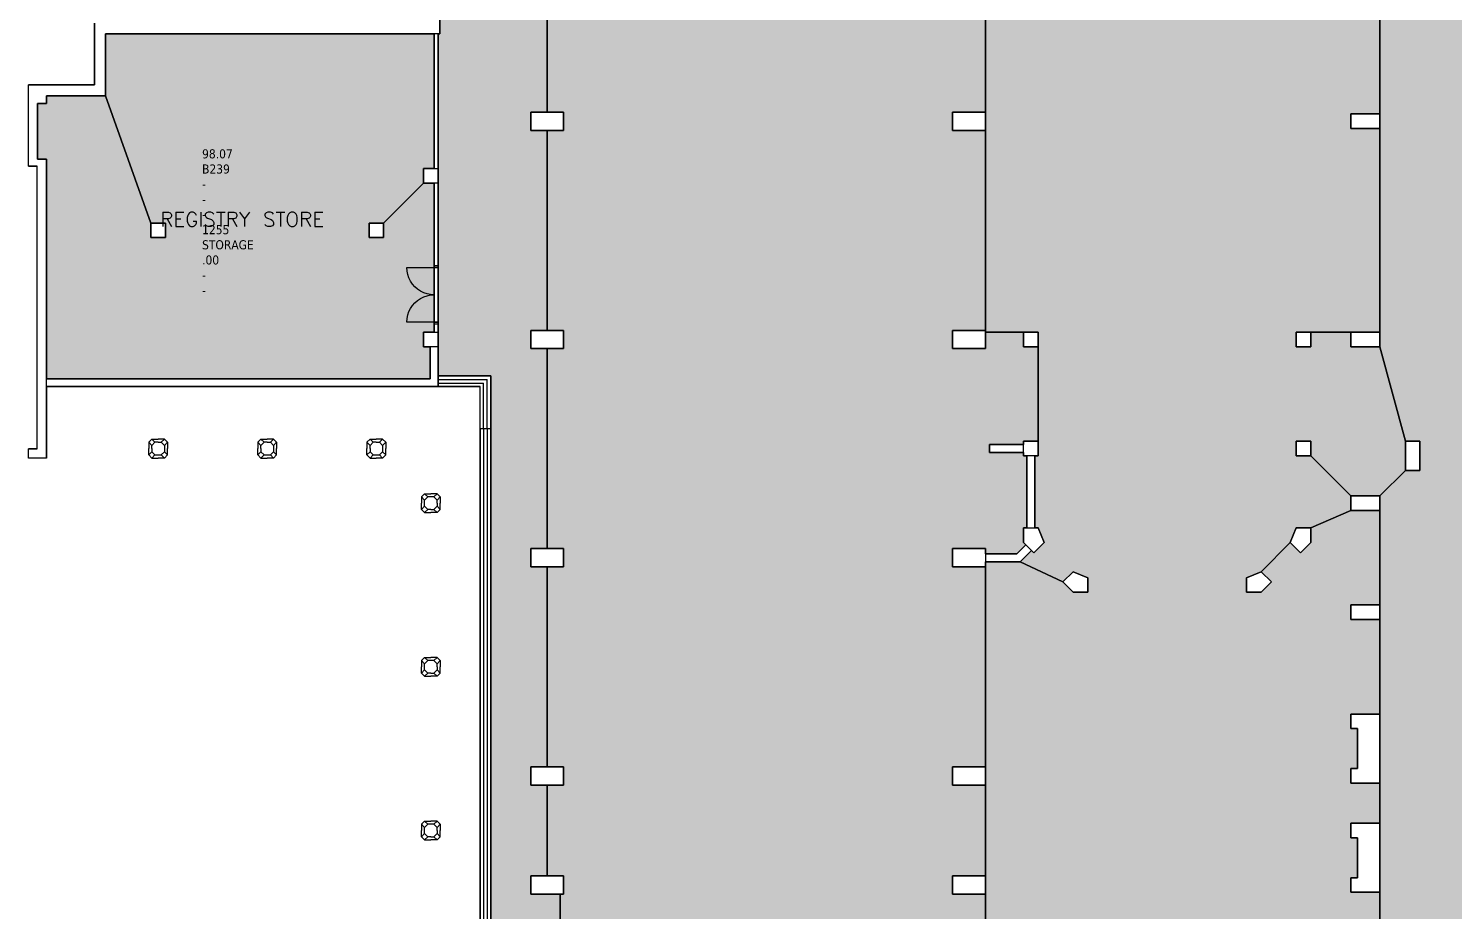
# Model space of a CAD drawing. Extents: x -78184 to 97130, y -50184 to 40272.
# Drawn here: x -78184 to -38995, y -28528 to -4278 of the extents above; entities that cross this region are included whole.
import ezdxf

# ---------------------------------------------------------------- set-up
doc = ezdxf.new("R2010")
doc.units = 0
doc.header["$LTSCALE"] = 750
doc.header["$MEASUREMENT"] = 0
for name, color, linetype in [('DR', 8, 'CONTINUOUS'), ('GROS$', 1, 'CONTINUOUS'), ('HL-TMP', 7, 'CONTINUOUS'), ('RM$', 5, 'CONTINUOUS'), ('RM$TXT', 5, 'CONTINUOUS'), ('SAPSE_P7', 10, 'CONTINUOUS'), ('WA_EXT', 7, 'CONTINUOUS')]:
    doc.layers.add(name, color=color, linetype=linetype)
doc.styles.add('C', font='tahoma.ttf')
doc.styles.add('ROMAN_TRIPLEX', font='txt.shx')

msp = doc.modelspace()

# ---------------------------------------------------------------- hatches: boundary and pattern name
at = {"layer": 'HL-TMP', "linetype": 'Continuous', "true_color": 0x99cce0}
msp.add_hatch(color=151, dxfattribs=at).paths.add_polyline_path([(-13119, 10972), (-13319, 10972), (-13319, 11772), (-13119, 11772), (-13119, 15272), (-13406, 15393), (-13519, 15672), (-13403, 15954), (-13119, 16072), (-13119, 21372), (-13419, 21372), (-13419, 21972), (-13119, 21972), (-13119, 27372), (-13419, 27372), (-13419, 27972), (-13119, 27972), (-13119, 31897), (-13319, 31897), (-13319, 32447), (-12919, 32447), (-12919, 31897), (-13119, 31897), (-13119, 27972), (-12819, 27972), (-12819, 27372), (-13119, 27372), (-13119, 21972), (-12819, 21972), (-12819, 21372), (-13119, 21372), (-13119, 16072), (-12833, 15951), (-12719, 15672), (-12831, 15395), (-13119, 15272), (-13119, 11772), (-12919, 11772), (-12919, 10972), (-13119, 10972), (-13119, 5372), (-12919, 5372), (-12919, 5172), (-10219, 5172), (-10219, 5372), (-10019, 5372), (-10019, 4972), (-10219, 4972), (-10219, 5172), (-12919, 5172), (-12919, 4972), (-13119, 4972), (-13119, -628), (-12919, -628), (-12919, -1028), (-13119, -1028), (-13119, -6628), (-12919, -6628), (-12919, -7028), (-13119, -7028), (-13119, -12628), (-12919, -12628), (-12919, -13028), (-13119, -13028), (-13119, -15628), (-12919, -15628), (-9919, -15628), (-7319, -15628), (-6919, -15628), (-6919, -16428), (-7119, -16428), (-7119, -22468), (-6919, -22468), (-6919, -23328), (-7119, -23328), (-7119, -27828), (-6919, -27828), (-6919, -28688), (-7119, -28688), (-7119, -34728), (-6919, -34728), (-6919, -35528), (-7119, -35528), (-7119, -38128), (-6919, -38128), (-6919, -38178), (-5819, -38178), (-5819, -38128), (-5419, -38128), (-5419, -38178), (-4119, -38178), (-4119, -35528), (-4319, -35528), (-4319, -34728), (-4119, -34728), (-4119, -28688), (-4229, -28688), (-4229, -22468), (-4119, -22468), (-4119, -16128), (-4419, -16128), (-4419, -15528), (-3819, -15528), (-3819, -16128), (-4119, -16128), (-4119, -22468), (-4009, -22468), (-4009, -28688), (-4119, -28688), (-4119, -34728), (-3919, -34728), (-3919, -35528), (-4119, -35528), (-4119, -38178), (-1319, -38178), (-1319, -38128), (-1119, -38128), (-1119, -35528), (-1319, -35528), (-1319, -34428), (-1119, -34428), (-1119, -28688), (-1319, -28688), (-1319, -22468), (-1119, -22468), (-1119, -16728), (-1319, -16728), (-1319, -15628), (-3519, -13028), (-4319, -13028), (-4319, -12628), (-3519, -12628), (-3519, -7028), (-4319, -7028), (-4319, -6628), (-3519, -6628), (-3519, -1028), (-4319, -1028), (-4319, -628), (-3519, -628), (-3519, 4972), (-4319, 4972), (-4319, 5372), (-3919, 5372), (-3919, 10872), (-4419, 10872), (-4419, 11472), (-4341, 11472), (-4119, 11472), (-4119, 15272), (-4402, 15389), (-4519, 15672), (-4397, 15960), (-4119, 16072), (-4119, 21372), (-4419, 21372), (-4419, 21972), (-4119, 21972), (-4119, 27372), (-4419, 27372), (-4419, 27972), (-4119, 27972), (-4119, 31897), (-4319, 31897), (-4319, 32447), (-3919, 32447), (-3919, 31897), (-4119, 31897), (-4119, 27972), (-3819, 27972), (-3819, 27372), (-4119, 27372), (-4119, 21972), (-3819, 21972), (-3819, 21372), (-4119, 21372), (-4119, 16072), (-3826, 15944), (-3719, 15672), (-3861, 15366), (-4119, 15272), (-4119, 11472), (-3819, 11472), (-3819, 10872), (-3919, 10872), (-3919, 5372), (-3519, 5372), (-3519, -13028), (-1319, -15628), (-919, -15628), (-919, -16728), (-1119, -16728), (-1119, -22468), (-919, -22468), (-919, -28688), (-1119, -28688), (-1119, -34428), (-919, -34428), (-919, -35528), (-1119, -35528), (-1119, -38128), (-919, -38128), (-919, -38178), (4681, -38178), (4681, -38128), (4881, -38128), (4881, -35528), (4681, -35528), (4681, -34728), (5081, -34728), (5781, -34028), (5781, -33628), (6181, -33628), (6181, -31028), (5781, -31028), (5781, -30628), (6181, -30628), (6181, -28028), (5781, -28028), (5781, -26128), (6181, -26128), (6181, -25028), (5781, -25028), (5781, -23128), (6181, -23128), (6181, -20528), (5781, -20528), (5781, -20128), (6581, -20128), (6581, -20328), (8906, -19637), (8765, -19495), (8906, -19354), (8105, -18552), (7963, -18694), (7681, -18411), (7681, -18011), (6581, -17528), (5781, -17528), (5781, -17128), (5081, -16428), (4681, -16428), (4681, -15628), (5081, -15628), (5081, -16428), (5781, -17128), (6581, -17128), (6581, -17528), (7681, -18011), (7881, -18011), (7881, -16028), (7681, -16028), (7681, -15628), (7881, -15628), (7881, -13028), (7681, -13028), (7681, -12828), (6581, -12828), (6581, -13028), (5781, -13028), (5781, -12628), (6181, -12628), (6181, -7028), (5781, -7028), (5781, -6628), (6181, -6628), (6181, -1028), (5781, -1028), (5781, -628), (6181, -628), (6181, 4972), (5781, 4972), (5781, 5372), (6181, 5372), (6181, 10972), (5781, 10972), (5781, 11372), (6581, 11372), (6581, 10972), (6181, 10972), (6181, 5372), (6581, 5372), (6581, 4972), (6181, 4972), (6181, -628), (6581, -628), (6581, -1028), (6181, -1028), (6181, -6628), (6581, -6628), (6581, -7028), (6181, -7028), (6181, -12628), (6581, -12628), (6581, -12828), (7681, -12828), (7681, -12628), (7881, -12628), (8081, -12628), (8081, -13028), (7881, -13028), (7881, -15628), (8081, -15628), (8081, -16028), (7881, -16028), (7881, -18011), (8081, -18011), (8246, -18411), (8105, -18552), (8906, -19354), (9048, -19213), (9448, -19378), (9448, -19578), (13813, -19578), (13813, -19378), (14213, -19213), (14496, -19495), (14213, -19778), (13813, -19778), (13813, -19578), (9448, -19578), (9448, -19778), (9048, -19778), (8906, -19637), (6581, -20328), (6581, -20528), (6181, -20528), (6181, -23128), (6581, -23128), (6581, -23528), (6401, -23528), (6401, -24628), (6581, -24628), (6581, -25028), (6181, -25028), (6181, -26128), (6581, -26128), (6581, -26528), (6401, -26528), (6401, -27628), (6581, -27628), (6581, -28028), (6181, -28028), (6181, -30628), (6581, -30628), (6581, -31028), (6181, -31028), (6181, -33628), (6581, -33628), (6581, -34028), (5781, -34028), (5081, -34728), (5081, -35528), (4881, -35528), (4881, -38128), (5081, -38128), (5081, -38178), (6531, -38178), (6531, -39628), (6581, -39628), (6581, -39678), (9181, -39678), (9181, -39628), (9581, -39628), (9581, -39678), (12181, -39678), (12181, -39628), (12581, -39628), (12581, -39678), (15181, -39678), (15181, -39628), (15581, -39628), (15581, -39678), (18181, -39678), (18181, -39628), (18381, -39628), (18381, -35528), (18181, -35528), (18181, -35128), (18581, -35128), (18581, -29678), (16631, -29678), (16631, -28978), (17226, -28978), (17226, -28078), (16631, -28078), (16631, -27578), (17081, -27578), (17081, -25078), (16631, -25078), (16631, -24578), (17081, -24578), (17081, -19078), (16631, -19078), (16631, -18938), (15675, -18938), (15361, -18631), (15298, -18694), (15015, -18411), (15181, -18011), (15271, -18011), (15271, -16028), (15181, -16028), (15181, -15628), (15381, -15628), (15381, -13028), (15181, -13028), (15181, -12628), (15581, -12628), (15581, -12828), (16631, -12828), (16631, -12578), (17081, -12578), (17081, -7078), (16631, -7078), (16631, -6578), (17081, -6578), (17081, -1078), (16631, -1078), (16631, -578), (17081, -578), (17081, 4922), (16631, 4922), (16631, 5422), (17531, 5422), (17531, 4922), (17081, 4922), (17081, -578), (17531, -578), (17531, -1078), (17081, -1078), (17081, -6578), (17531, -6578), (17531, -7078), (17081, -7078), (17081, -12578), (17531, -12578), (17531, -13078), (16631, -13078), (16631, -12828), (15581, -12828), (15581, -13028), (15381, -13028), (15381, -15628), (15581, -15628), (15581, -15718), (16521, -15718), (16521, -15938), (15581, -15938), (15581, -16028), (15491, -16028), (15491, -18011), (15581, -18011), (15581, -18411), (15516, -18475), (15764, -18718), (16631, -18718), (16631, -18578), (17531, -18578), (17531, -19078), (17081, -19078), (17081, -24578), (17531, -24578), (17531, -25078), (17081, -25078), (17081, -27578), (17531, -27578), (17531, -28078), (17226, -28078), (17226, -28978), (20031, -28978), (20031, -29678), (18581, -29678), (18581, -35128), (18581, -35528), (18381, -35528), (18381, -39628), (18581, -39628), (18581, -39678), (21181, -39678), (21181, -39628), (21581, -39628), (21581, -39678), (24181, -39678), (24181, -39628), (24581, -39628), (24581, -39678), (27181, -39678), (27181, -39628), (27381, -39628), (27381, -35528), (27181, -35528), (27181, -35128), (27381, -35128), (27381, -29678), (25731, -29678), (25731, -28978), (29131, -28978), (29131, -28078), (28231, -28078), (28231, -27578), (29131, -27578), (29131, -25078), (28231, -25078), (28231, -24578), (29131, -24578), (29131, -19078), (28231, -19078), (28231, -18578), (29131, -18578), (29131, -13078), (28231, -13078), (28231, -12578), (29131, -12578), (29131, -7078), (28231, -7078), (28231, -6578), (29131, -6578), (29131, -1078), (28231, -1078), (28231, -578), (29131, -578), (29131, 4922), (28231, 4922), (28231, 5422), (29131, 5422), (29131, -28978), (29131, -29678), (27381, -29678), (27381, -35128), (27581, -35128), (27581, -35528), (27381, -35528), (27381, -39628), (27581, -39628), (27581, -39678), (30181, -39678), (30181, -39628), (30231, -39628), (30231, -38178), (31681, -38178), (31681, -38128), (31732, -38128), (31732, -35528), (31681, -35528), (31681, -35128), (31732, -35128), (31732, -28028), (31681, -28028), (31681, -27628), (31732, -27628), (31732, -25028), (31681, -25028), (31681, -24628), (31732, -24628), (31732, -19028), (31681, -19028), (31681, -18628), (31732, -18628), (31732, -13028), (31681, -13028), (31681, -12628), (31732, -12628), (31732, -7028), (31681, -7028), (31681, -6628), (32081, -6628), (32081, -6828), (33181, -6828), (33181, -6628), (33581, -6628), (33581, -6828), (39181, -6828), (39181, -6628), (39381, -6628), (39381, -1028), (39181, -1028), (39181, -628), (39381, -628), (37995, 4042), (37481, 4042), (37481, 4242), (35281, 4242), (35281, 4042), (34766, 4042), (32081, -628), (32081, -1028), (31681, -1028), (31681, -628), (32081, -628), (34766, 4042), (34506, 4487), (34679, 4587), (32081, 7972), (31681, 7972), (31681, 8372), (32081, 8372), (32081, 7972), (34679, 4587), (34852, 4688), (34995, 4442), (35281, 4442), (35281, 4242), (37481, 4242), (37481, 4442), (37766, 4442), (37909, 4688), (38255, 4487), (37995, 4042), (39381, -628), (39581, -628), (39581, -1028), (39381, -1028), (39381, -6628), (39581, -6628), (39581, -6828), (42181, -6828), (42181, -6628), (42581, -6628), (42581, -6828), (46921, -6828), (46921, -2024), (46021, -465), (46540, -165), (47440, -1724), (46921, -2024), (46921, -6828), (48181, -6828), (48181, -6628), (48581, -6628), (48581, -6828), (51181, -6828), (51181, -6628), (51581, -6628), (51581, -6828), (57181, -6828), (57181, -6628), (57581, -6628), (57581, -6828), (60181, -6828), (60181, -6628), (60581, -6628), (60581, -6828), (66181, -6828), (66181, -6628), (66381, -6628), (66381, -2028), (56336, -2028), (56336, -1028), (56181, -1028), (56181, -628), (56336, -628), (56336, 4278), (56086, 3845), (55644, 3590), (55344, 4110), (55645, 4284), (56181, 5211), (56181, 5559), (56361, 5559), (56361, 7372), (39488, 7372), (39956, 8181), (39161, 8641), (39161, 10927), (31217, 10927), (30872, 10726), (30728, 10972), (15436, 10972), (15436, 8989), (15581, 8989), (15581, 8589), (15298, 8306), (15195, 8409), (14394, 7607), (14496, 7505), (14213, 7222), (13813, 7222), (13813, 7367), (9448, 7367), (9448, 7222), (9048, 7222), (8765, 7505), (8867, 7607), (8066, 8409), (7963, 8306), (7681, 8589), (7681, 8989), (7826, 8989), (7826, 10972), (7595, 10972), (7595, 11372), (7771, 11372), (7771, 14172), (7771, 15472), (5781, 15472), (5781, 28684), (6001, 28684), (6001, 29584), (5781, 29584), (5781, 30472), (4681, 30472), (4681, 35222), (-25209, 35222), (-25209, 32447), (-24919, 32447), (-24919, 31897), (-25319, 31897), (-25319, 32337), (-27919, 32337), (-27919, 31897), (-28319, 31897), (-28319, 32337), (-30919, 32337), (-30919, 31897), (-31319, 31897), (-31319, 32337), (-33919, 32337), (-33919, 31897), (-34319, 31897), (-34319, 32337), (-36919, 32337), (-36919, 31897), (-37319, 31897), (-37319, 32337), (-39919, 32337), (-39919, 31897), (-40319, 31897), (-40319, 32447), (-25319, 32447), (-25319, 35222), (-41369, 35222), (-41369, 35972), (-45569, 35972), (-45569, 35222), (-51869, 35222), (-51869, 35122), (-52769, 35122), (-52769, 35222), (-57459, 35222), (-57459, 33272), (-57459, 29212), (-63469, 29212), (-63469, 28922), (-64369, 28922), (-64369, 29212), (-66869, 29212), (-66869, -4428), (-66918, -4428), (-66918, -12349), (-66919, -13829), (-65470, -13829), (-65470, -15277), (-65470, -35128), (-65419, -35128), (-65419, -35528), (-65471, -35528), (-65471, -39628), (-65419, -39628), (-65419, -39678), (-62819, -39678), (-62819, -39628), (-62619, -39628), (-62619, -35528), (-62819, -35528), (-62819, -35128), (-62619, -35128), (-62619, -29678), (-64369, -29678), (-64369, -28978), (-63560, -28978), (-63560, -28078), (-64369, -28078), (-64369, -27578), (-63919, -27578), (-63919, -25078), (-64369, -25078), (-64369, -24578), (-63919, -24578), (-63919, -19078), (-64369, -19078), (-64369, -18578), (-63919, -18578), (-63919, -13078), (-64369, -13078), (-64369, -12578), (-63919, -12578), (-63919, -7078), (-64369, -7078), (-64369, -6578), (-63919, -6578), (-63919, -1078), (-64369, -1078), (-64369, -578), (-63919, -578), (-63919, 4922), (-64369, 4922), (-64369, 5422), (-63919, 5422), (-63919, 10872), (-64419, 10872), (-64419, 11472), (-64119, 11472), (-64119, 16922), (-64369, 16922), (-64369, 17422), (-63919, 17422), (-63919, 22922), (-64369, 22922), (-64369, 23422), (-63469, 23422), (-63469, 23172), (-52769, 23172), (-52769, 23422), (-51869, 23422), (-51869, 28922), (-52769, 28922), (-52769, 29422), (-51869, 29422), (-51869, 23422), (-51869, 22922), (-52769, 22922), (-52769, 23172), (-63469, 23172), (-63469, 22922), (-63919, 22922), (-63919, 17422), (-63469, 17422), (-63469, 16922), (-64119, 16922), (-64119, 11472), (-63819, 11472), (-63819, 10872), (-63919, 10872), (-63919, 5422), (-63469, 5422), (-63469, 4922), (-63919, 4922), (-63919, -578), (-63469, -578), (-63469, -1078), (-63919, -1078), (-63919, -6578), (-63469, -6578), (-63469, -7078), (-63919, -7078), (-63919, -12578), (-63469, -12578), (-63469, -13078), (-63919, -13078), (-63919, -18578), (-63469, -18578), (-63469, -19078), (-63919, -19078), (-63919, -24578), (-63469, -24578), (-63469, -25078), (-63919, -25078), (-63919, -27578), (-63469, -27578), (-63469, -28078), (-63560, -28078), (-63560, -28978), (-60969, -28978), (-60969, -29678), (-62619, -29678), (-62619, -35128), (-62419, -35128), (-62419, -35528), (-62619, -35528), (-62619, -39628), (-62419, -39628), (-62419, -39678), (-59819, -39678), (-59819, -39628), (-59419, -39628), (-59419, -39678), (-56819, -39678), (-56819, -39628), (-56419, -39628), (-56419, -39678), (-53819, -39678), (-53819, -39628), (-53619, -39628), (-53619, -35528), (-53819, -35528), (-53819, -35128), (-53619, -35128), (-53619, -29678), (-55269, -29678), (-55269, -28978), (-51869, -28978), (-51869, -28078), (-52769, -28078), (-52769, -27578), (-51869, -27578), (-51869, -25078), (-52769, -25078), (-52769, -24578), (-51869, -24578), (-51869, -19078), (-52769, -19078), (-52769, -18578), (-51869, -18578), (-51869, -18718), (-51003, -18718), (-50755, -18475), (-50819, -18411), (-50819, -18011), (-50729, -18011), (-50729, -16028), (-50819, -16028), (-50819, -15938), (-51759, -15938), (-51759, -15718), (-50819, -15718), (-50819, -15628), (-50419, -15628), (-50419, -13028), (-50819, -13028), (-50819, -12628), (-51869, -12628), (-51869, -13078), (-52769, -13078), (-52769, -12578), (-51869, -12578), (-51869, -7078), (-52769, -7078), (-52769, -6578), (-51869, -6578), (-51869, -1078), (-52769, -1078), (-52769, -578), (-51869, -578), (-51869, 4922), (-52769, 4922), (-52769, 5422), (-51869, 5422), (-51869, 5172), (-50919, 5172), (-50919, 5372), (-50319, 5372), (-50319, 5172), (-47169, 5172), (-47169, 5372), (-46569, 5372), (-46569, 5172), (-43419, 5172), (-43419, 5372), (-42819, 5372), (-42819, 10972), (-43419, 10972), (-43419, 11172), (-46569, 11172), (-46569, 10972), (-47169, 10972), (-47169, 11172), (-50319, 11172), (-50319, 10972), (-50919, 10972), (-50919, 11372), (-51869, 11372), (-51869, 10872), (-56869, 10872), (-56869, 11472), (-51869, 11472), (-51869, 11372), (-50919, 11372), (-50319, 11372), (-50319, 11172), (-47169, 11172), (-47169, 11372), (-46569, 11372), (-46569, 11172), (-43419, 11172), (-43419, 11372), (-43119, 11372), (-43119, 15472), (-43539, 15472), (-43539, 15762), (-45199, 15762), (-45365, 15762), (-45365, 15472), (-50819, 15472), (-50819, 15672), (-51869, 15672), (-51869, 15422), (-52769, 15422), (-52769, 15922), (-52485, 15922), (-52485, 16922), (-52769, 16922), (-52769, 17422), (-51869, 17422), (-51869, 16922), (-52375, 16922), (-52375, 15922), (-51869, 15922), (-51869, 15672), (-50819, 15672), (-50819, 15872), (-50719, 15872), (-50719, 17855), (-50819, 17855), (-50819, 18255), (-50537, 18537), (-50466, 18467), (-49664, 19268), (-49735, 19339), (-49452, 19622), (-49052, 19622), (-49052, 19522), (-44687, 19522), (-44687, 19622), (-44287, 19622), (-44004, 19339), (-44074, 19268), (-43273, 18467), (-43202, 18537), (-42919, 18255), (-42919, 17855), (-43019, 17855), (-43019, 15872), (-42919, 15872), (-42919, 15472), (-43119, 15472), (-43119, 11372), (-42819, 11372), (-42819, 4972), (-43419, 4972), (-43419, 5172), (-46569, 5172), (-46569, 4972), (-47169, 4972), (-47169, 5172), (-50319, 5172), (-50319, 4972), (-50919, 4972), (-50919, 5172), (-51869, 5172), (-51869, -7078), (-51869, -12628), (-50419, -12628), (-50419, -15628), (-50419, -16028), (-50509, -16028), (-50509, -18011), (-50419, -18011), (-50254, -18411), (-50537, -18694), (-50600, -18631), (-50913, -18938), (-49735, -19495), (-49452, -19213), (-49052, -19378), (-49052, -19778), (-49452, -19778), (-49735, -19495), (-50913, -18938), (-51869, -18938), (-51869, -19078), (-51869, -24578), (-51869, -28978), (-51869, -29678), (-53619, -29678), (-53619, -35128), (-53419, -35128), (-53419, -35528), (-53619, -35528), (-53619, -39628), (-53419, -39628), (-53419, -39678), (-50819, -39678), (-50819, -39628), (-50419, -39628), (-50419, -39678), (-47819, -39678), (-47819, -39628), (-47419, -39628), (-47419, -39678), (-44819, -39678), (-44819, -39628), (-44419, -39628), (-44419, -39678), (-41819, -39678), (-41819, -39628), (-41769, -39628), (-41769, -38178), (-40304, -38178), (-40304, -38128), (-40104, -38128), (-40104, -35528), (-40319, -35528), (-40319, -34728), (-41019, -34028), (-41819, -34028), (-41819, -33628), (-41019, -33628), (-41019, -31028), (-41819, -31028), (-41819, -30628), (-41019, -30628), (-41019, -28028), (-41819, -28028), (-41819, -27628), (-41639, -27628), (-41639, -26528), (-41819, -26528), (-41819, -26128), (-41019, -26128), (-41019, -25028), (-41819, -25028), (-41819, -24628), (-41639, -24628), (-41639, -23528), (-41819, -23528), (-41819, -23128), (-41019, -23128), (-41019, -20528), (-41819, -20528), (-41819, -20128), (-41019, -20128), (-41019, -17528), (-41819, -17528), (-42919, -18011), (-42919, -18411), (-43202, -18694), (-43485, -18411), (-44287, -19213), (-44004, -19495), (-44287, -19778), (-44687, -19778), (-44687, -19378), (-44287, -19213), (-43485, -18411), (-43319, -18011), (-42919, -18011), (-41819, -17528), (-41819, -17128), (-42919, -16028), (-43319, -16028), (-43319, -15628), (-42919, -15628), (-42919, -16028), (-41819, -17128), (-41019, -17128), (-40319, -16428), (-40319, -15628), (-41019, -13028), (-41819, -13028), (-41819, -12628), (-42919, -12628), (-42919, -13028), (-43319, -13028), (-43319, -12628), (-41819, -12628), (-41019, -12628), (-41019, -7028), (-41819, -7028), (-41819, -6628), (-41019, -6628), (-41019, -1028), (-41819, -1028), (-41819, -628), (-41019, -628), (-41019, 4972), (-41819, 4972), (-41819, 5372), (-41019, 5372), (-41019, 10972), (-41819, 10972), (-41819, 11372), (-41019, 11372), (-41019, 15472), (-41819, 15472), (-41819, 15872), (-41019, 15872), (-41019, 21472), (-41819, 21472), (-41819, 21872), (-41019, 21872), (-41019, 27472), (-41819, 27472), (-41819, 27872), (-41019, 27872), (-41019, 30472), (-41819, 30472), (-41819, 30872), (-41019, 30872), (-41019, 21872), (-41019, -12628), (-41019, -13028), (-40319, -15628), (-39919, -15628), (-39919, -16428), (-40319, -16428), (-41019, -17128), (-41019, -33628), (-41019, -34028), (-40319, -34728), (-40119, -34728), (-39919, -34728), (-39919, -35528), (-40104, -35528), (-40104, -38128), (-39904, -38128), (-39904, -38178), (-34319, -38178), (-34319, -38128), (-34119, -38128), (-34119, -35528), (-34319, -35528), (-34319, -34428), (-34119, -34428), (-34119, -28688), (-34319, -28688), (-34319, -22468), (-33919, -22468), (-33919, -28688), (-31229, -28688), (-31229, -22468), (-31009, -22468), (-31009, -28688), (-28319, -28688), (-28319, -27828), (-27919, -27828), (-27919, -23328), (-28319, -23328), (-28319, -22468), (-27919, -22468), (-27919, -28688), (-34119, -28688), (-34119, -34428), (-33919, -34428), (-33919, -35528), (-34119, -35528), (-34119, -38128), (-33919, -38128), (-33919, -38178), (-29819, -38178), (-29819, -38128), (-29419, -38128), (-29419, -38178), (-28319, -38178), (-28319, -38128), (-27919, -38128), (-27919, -38178), (-25319, -38178), (-25319, -38128), (-24919, -38128), (-24919, -38178), (-23819, -38178), (-23819, -38128), (-23419, -38128), (-23419, -38178), (-20819, -38178), (-20819, -38128), (-20419, -38128), (-20419, -38178), (-19319, -38178), (-19319, -38128), (-18919, -38128), (-18919, -38178), (-16319, -38178), (-16319, -38128), (-15919, -38128), (-15919, -38178), (-14819, -38178), (-14819, -38128), (-14419, -38128), (-14419, -38178), (-13119, -38178), (-13119, -35528), (-13319, -35528), (-13319, -34728), (-15919, -34728), (-15919, -35528), (-16319, -35528), (-16319, -34728), (-18919, -34728), (-18919, -35528), (-19319, -35528), (-19319, -34728), (-21919, -34728), (-21919, -35528), (-22319, -35528), (-22319, -34728), (-24919, -34728), (-24919, -35528), (-25319, -35528), (-25319, -34728), (-27919, -34728), (-27919, -35528), (-28319, -35528), (-28319, -34728), (-30919, -34728), (-30919, -35528), (-31319, -35528), (-31319, -34728), (-12919, -34728), (-12919, -35528), (-13119, -35528), (-13119, -38178), (-11819, -38178), (-11819, -38128), (-11619, -38128), (-11419, -38128), (-11419, -38178), (-10319, -38178), (-10319, -38128), (-10119, -38128), (-10119, -35528), (-10319, -35528), (-10319, -34728), (-10119, -34728), (-10119, -28688), (-13609, -28688), (-13609, -28088), (-16009, -28088), (-16009, -28688), (-19229, -28688), (-19229, -28088), (-21629, -28088), (-21629, -28688), (-25229, -28688), (-25229, -22468), (-21899, -22468), (-20429, -22468), (-16819, -22468), (-13919, -22468), (-10279, -22468), (-10009, -22468), (-10009, -28688), (-10119, -28688), (-10119, -34728), (-9919, -34728), (-9919, -35528), (-10119, -35528), (-10119, -38128), (-9919, -38128), (-9919, -38178), (-7319, -38178), (-7319, -38128), (-7119, -38128), (-7119, -35528), (-7319, -35528), (-7319, -34728), (-7119, -34728), (-7119, -28688), (-7319, -28688), (-7319, -27828), (-7119, -27828), (-7119, -23328), (-7319, -23328), (-7319, -22468), (-7119, -22468), (-7119, -16428), (-7319, -16428), (-7319, -15628), (-9919, -15628), (-9919, -16428), (-10319, -16428), (-10319, -15628), (-12919, -15628), (-12919, -16428), (-13319, -16428), (-13319, -16028), (-15919, -16028), (-15919, -16428), (-16319, -16428), (-16319, -16028), (-18919, -16028), (-18919, -16428), (-19319, -16428), (-19319, -16028), (-21919, -16028), (-21919, -16428), (-22319, -16428), (-22319, -16028), (-24919, -16028), (-24919, -16428), (-25319, -16428), (-25319, -16028), (-27919, -16028), (-27919, -16428), (-28319, -16428), (-28319, -16028), (-30919, -16028), (-30919, -16428), (-31319, -16428), (-31319, -16028), (-33919, -16028), (-33919, -16728), (-34319, -16728), (-34319, -16178), (-34319, -15628), (-33919, -15628), (-33919, -16028), (-31319, -16028), (-31319, -15628), (-31119, -15628), (-31119, -13028), (-31719, -13028), (-31719, -12628), (-31319, -12628), (-31319, -7028), (-31719, -7028), (-31719, -6628), (-31319, -6628), (-31319, -1028), (-31719, -1028), (-31719, -628), (-31319, -628), (-31319, 4972), (-31719, 4972), (-31719, 5372), (-31319, 5372), (-31319, 10872), (-31419, 10872), (-31419, 11472), (-31119, 11472), (-31119, 15272), (-31423, 15411), (-31519, 15672), (-31390, 15966), (-31119, 16072), (-31119, 21372), (-31419, 21372), (-31419, 21972), (-31119, 21972), (-31119, 27372), (-31419, 27372), (-31419, 27972), (-30819, 27972), (-30819, 27372), (-31119, 27372), (-31119, 21972), (-30819, 21972), (-30819, 21372), (-31119, 21372), (-31119, 16072), (-30836, 15954), (-30719, 15672), (-30830, 15395), (-31119, 15272), (-31119, 11472), (-30819, 11472), (-30819, 10872), (-31319, 10872), (-31319, 5372), (-30919, 5372), (-30919, 4972), (-31319, 4972), (-31319, -628), (-30919, -628), (-30919, -1028), (-31319, -1028), (-31319, -6628), (-30919, -6628), (-30919, -7028), (-31319, -7028), (-31319, -12628), (-30919, -12628), (-30919, -13028), (-31119, -13028), (-31119, -15628), (-30919, -15628), (-30919, -16028), (-28319, -16028), (-28319, -15628), (-27919, -15628), (-27919, -16028), (-25319, -16028), (-25319, -15628), (-24919, -15628), (-24919, -16028), (-22319, -16028), (-22319, -15628), (-22119, -15628), (-22119, -13028), (-22319, -13028), (-22319, -12628), (-22119, -12628), (-22119, -7028), (-22319, -7028), (-22319, -6628), (-22119, -6628), (-22119, -1028), (-22319, -1028), (-22319, -628), (-22119, -628), (-22119, 4972), (-22319, 4972), (-22319, 5372), (-22119, 5372), (-22119, 10972), (-22319, 10972), (-22319, 11772), (-22119, 11772), (-22119, 15272), (-22409, 15396), (-22519, 15672), (-22400, 15957), (-22119, 16072), (-22119, 21372), (-22419, 21372), (-22419, 21972), (-22119, 21972), (-22119, 27372), (-22419, 27372), (-22419, 27972), (-22119, 27972), (-22119, 31897), (-22319, 31897), (-22319, 32447), (-21919, 32447), (-21919, 32172), (-19319, 32172), (-19319, 32447), (-18919, 32447), (-18919, 32172), (-16319, 32172), (-16319, 32447), (-15919, 32447), (-15919, 31897), (-16319, 31897), (-16319, 32172), (-18919, 32172), (-18919, 31897), (-19319, 31897), (-19319, 32172), (-21919, 32172), (-21919, 31897), (-22119, 31897), (-22119, 27972), (-21819, 27972), (-21819, 27372), (-22119, 27372), (-22119, 21972), (-21819, 21972), (-21819, 21372), (-22119, 21372), (-22119, 16072), (-21844, 15962), (-21719, 15672), (-21844, 15382), (-22119, 15272), (-22119, 11772), (-21919, 11772), (-21919, 10972), (-22119, 10972), (-22119, 5372), (-21919, 5372), (-21919, 4972), (-22119, 4972), (-22119, -628), (-21919, -628), (-21919, -1028), (-22119, -1028), (-22119, -6628), (-21919, -6628), (-21919, -7028), (-22119, -7028), (-22119, -12628), (-21919, -12628), (-21919, -13028), (-22119, -13028), (-22119, -15628), (-21919, -15628), (-21919, -16028), (-19319, -16028), (-19319, -15628), (-18919, -15628), (-18919, -16028), (-16319, -16028), (-16319, -15628), (-15919, -15628), (-15919, -16028), (-13319, -16028), (-13319, -15628), (-13119, -15628), (-13119, -13028), (-13319, -13028), (-13319, -12628), (-13119, -12628), (-13119, -7028), (-13319, -7028), (-13319, -6628), (-13119, -6628), (-13119, -1028), (-13319, -1028), (-13319, -628), (-13119, -628), (-13119, 4972), (-13319, 4972), (-13319, 5372), (-13119, 5372)], flags=16)
at = {"layer": 'HL-TMP', "linetype": 'Continuous', "true_color": 0x66ff66}
msp.add_hatch(color=91, dxfattribs=at).paths.add_polyline_path([(-67029, -4428), (-76069, -4428), (-76069, -6128), (-74819, -9628), (-74419, -9628), (-74419, -10028), (-74819, -10028), (-74819, -9628), (-76069, -6128), (-77693, -6128), (-77693, -6341), (-77934, -6341), (-77934, -7867), (-77693, -7867), (-77693, -13910), (-67139, -13910), (-67139, -13028), (-67319, -13028), (-67319, -12628), (-67029, -12628), (-67029, -12349), (-67029, -8528), (-67319, -8528), (-68419, -9628), (-68419, -10028), (-68819, -10028), (-68819, -9628), (-68419, -9628), (-67319, -8528), (-67319, -8128), (-67029, -8128)], flags=16)

# ---------------------------------------------------------------- linework, layer by layer
at = {"layer": 'DR', "linetype": 'Continuous'}
for p, q in [((-67779, -10849), (-67029, -10849)), ((-67029, -12349), (-67779, -12349))]:
    msp.add_line(p, q, dxfattribs=at)
at = {"layer": 'DR'}
for p, q in [((-67773, -10947), (-67779, -10849)), ((-67754, -11043), (-67773, -10947)), ((-67722, -11136), (-67754, -11043)), ((-67679, -11224), (-67722, -11136)), ((-67624, -11305), (-67679, -11224)), ((-67560, -11379), (-67624, -11305)), ((-67486, -11444), (-67560, -11379)), ((-67560, -11818), (-67486, -11754)), ((-67404, -11498), (-67486, -11444)), ((-67486, -11754), (-67404, -11699)), ((-67316, -11542), (-67404, -11498)), ((-67404, -11699), (-67316, -11656)), ((-67224, -11573), (-67316, -11542)), ((-67316, -11656), (-67224, -11624)), ((-67127, -11592), (-67224, -11573)), ((-67224, -11624), (-67127, -11605)), ((-67029, -11599), (-67127, -11592)), ((-67127, -11605), (-67029, -11599)), ((-67754, -12155), (-67722, -12062)), ((-67722, -12062), (-67679, -11974)), ((-67679, -11974), (-67624, -11892)), ((-67624, -11892), (-67560, -11818)), ((-67779, -12349), (-67773, -12251)), ((-67773, -12251), (-67754, -12155))]:
    msp.add_line(p, q, dxfattribs=at)
at = {"layer": 'DR', "linetype": 'Continuous'}
for points in [[(-66919, -10799), (-67029, -10799), (-67029, -10849), (-66919, -10849), (-66919, -10799)], [(-66919, -12349), (-67029, -12349), (-67029, -12399), (-66919, -12399), (-66919, -12349)]]:
    msp.add_lwpolyline(points, dxfattribs=at)
at = {"layer": 'GROS$', "linetype": 'Continuous', "flags": 128}
for points in [[(-65470, -35128), (-65470, -15277), (-65470, -15277), (-65470, -13829), (-66919, -13829), (-66918, -12349), (-67029, -12349), (-67029, -12628), (-67319, -12628), (-67319, -13028), (-67139, -13028), (-67139, -13910), (-77693, -13910), (-77693, -7867), (-77934, -7867), (-77934, -6341), (-77693, -6341), (-77693, -6128), (-76069, -6128), (-74819, -9628), (-74819, -10028), (-74419, -10028), (-74419, -9628), (-74819, -9628), (-76069, -6128), (-76069, -4428), (-67029, -4428), (-67029, -8128), (-67319, -8128), (-67319, -8528), (-68419, -9628), (-68819, -9628), (-68819, -10028), (-68419, -10028), (-68419, -9628), (-67319, -8528), (-67029, -8528), (-67029, -12349), (-66918, -12349), (-66918, -4428), (-66869, -4428), (-66869, 29212)], [(-34319, -38178), (-39904, -38178), (-39904, -38128), (-40104, -38128), (-40104, -35528), (-39919, -35528), (-39919, -34728), (-40119, -34728), (-40319, -34728), (-41019, -34028), (-41019, -33628), (-41019, -17128), (-40319, -16428), (-39919, -16428), (-39919, -15628), (-40319, -15628), (-41019, -13028), (-41019, -12628), (-41019, 21872)], [(-51869, -28978), (-51869, -24578), (-51869, -19078), (-51869, -18938), (-50913, -18938), (-49735, -19495), (-49452, -19778), (-49052, -19778), (-49052, -19378), (-49452, -19213), (-49735, -19495), (-50913, -18938), (-50600, -18631), (-50537, -18694), (-50254, -18411), (-50419, -18011), (-50509, -18011), (-50509, -16028), (-50419, -16028), (-50419, -15628), (-50419, -12628), (-51869, -12628), (-51869, -7078), (-51869, 5172)], [(-63919, -1078), (-63919, -6578), (-64369, -6578), (-64369, -7078), (-63919, -7078), (-63919, -12578), (-64369, -12578), (-64369, -13078), (-63919, -13078), (-63919, -18578), (-64369, -18578), (-64369, -19078), (-63919, -19078), (-63919, -24578), (-64369, -24578), (-64369, -25078), (-63919, -25078), (-63919, -27578), (-64369, -27578), (-64369, -28078), (-63560, -28078), (-63560, -28978)], [(-63560, -28978), (-63560, -28078), (-63469, -28078), (-63469, -27578), (-63919, -27578), (-63919, -25078), (-63469, -25078), (-63469, -24578), (-63919, -24578), (-63919, -19078), (-63469, -19078), (-63469, -18578), (-63919, -18578), (-63919, -13078), (-63469, -13078), (-63469, -12578), (-63919, -12578), (-63919, -7078), (-63469, -7078), (-63469, -6578), (-63919, -6578), (-63919, -1078)], [(-51869, -1078), (-51869, -6578), (-52769, -6578), (-52769, -7078), (-51869, -7078), (-51869, -12628), (-51869, -12578), (-52769, -12578), (-52769, -13078), (-51869, -13078), (-51869, -12628), (-50819, -12628), (-50819, -13028), (-50419, -13028), (-50419, -15628), (-50819, -15628), (-50819, -15718), (-51759, -15718), (-51759, -15938), (-50819, -15938), (-50819, -16028), (-50729, -16028), (-50729, -18011), (-50819, -18011), (-50819, -18411), (-50755, -18475), (-51003, -18718), (-51869, -18718), (-51869, -18578), (-52769, -18578), (-52769, -19078), (-51869, -19078), (-51869, -24578), (-52769, -24578), (-52769, -25078), (-51869, -25078), (-51869, -27578), (-52769, -27578), (-52769, -28078), (-51869, -28078), (-51869, -28978)], [(-41019, -1028), (-41019, -6628), (-41819, -6628), (-41819, -7028), (-41019, -7028), (-41019, -12628), (-41819, -12628), (-43319, -12628), (-43319, -13028), (-42919, -13028), (-42919, -12628), (-41819, -12628), (-41819, -13028), (-41019, -13028), (-40319, -15628), (-40319, -16428), (-41019, -17128), (-41819, -17128), (-42919, -16028), (-42919, -15628), (-43319, -15628), (-43319, -16028), (-42919, -16028), (-41819, -17128), (-41819, -17528), (-42919, -18011), (-43319, -18011), (-43485, -18411), (-44287, -19213), (-44687, -19378), (-44687, -19778), (-44287, -19778), (-44004, -19495), (-44287, -19213), (-43485, -18411), (-43202, -18694), (-42919, -18411), (-42919, -18011), (-41819, -17528), (-41019, -17528), (-41019, -20128), (-41819, -20128), (-41819, -20528), (-41019, -20528), (-41019, -23128), (-41819, -23128), (-41819, -23528), (-41639, -23528), (-41639, -24628), (-41819, -24628), (-41819, -25028), (-41019, -25028), (-41019, -26128), (-41819, -26128), (-41819, -26528), (-41639, -26528), (-41639, -27628), (-41819, -27628), (-41819, -28028), (-41019, -28028), (-41019, -30628)], [(6181, -38528), (-41419, -38528), (-41419, -40028), (-65819, -40028), (-65819, -39628), (-65768, -39628), (-65768, -35528), (-65819, -35528), (-65819, -35128), (-65767, -35128), (-65767, -14125), (-77693, -14125), (-77693, -16087), (-78184, -16087), (-78184, -15837), (-77943, -15837), (-77943, -8062), (-78184, -8062), (-78184, -5828), (-76369, -5828), (-76369, -4128)]]:
    msp.add_lwpolyline(points, dxfattribs=at)
at = {"layer": 'RM$', "linetype": 'Continuous', "flags": 128}
for points in [[(-66869, 29212), (-66869, -4428), (-66918, -4428), (-66918, -12349), (-66918, -12349), (-66919, -13829), (-65470, -13829), (-65470, -15277), (-65470, -35128)], [(-41019, 21872), (-41019, -12628), (-41019, -13028), (-40319, -15628), (-39919, -15628), (-39919, -16428), (-40319, -16428), (-41019, -17128), (-41019, -33628), (-41019, -34028), (-40319, -34728), (-40119, -34728), (-39919, -34728), (-39919, -35528), (-40104, -35528), (-40104, -38128), (-39904, -38128), (-39904, -38178), (-34319, -38178)], [(-51869, 5172), (-51869, -7078), (-51869, -12628), (-50419, -12628), (-50419, -15628), (-50419, -16028), (-50509, -16028), (-50509, -18011), (-50419, -18011), (-50254, -18411), (-50537, -18694), (-50600, -18631), (-50913, -18938), (-49735, -19495), (-49452, -19213), (-49052, -19378), (-49052, -19778), (-49452, -19778), (-49735, -19495), (-50913, -18938), (-51869, -18938), (-51869, -19078), (-51869, -24578), (-51869, -28978)], [(-63560, -28978), (-63560, -28078), (-64369, -28078), (-64369, -27578), (-63919, -27578), (-63919, -25078), (-64369, -25078), (-64369, -24578), (-63919, -24578), (-63919, -19078), (-64369, -19078), (-64369, -18578), (-63919, -18578), (-63919, -13078), (-64369, -13078), (-64369, -12578), (-63919, -12578), (-63919, -7078), (-64369, -7078), (-64369, -6578), (-63919, -6578), (-63919, -1078)], [(-63919, -1078), (-63919, -6578), (-63469, -6578), (-63469, -7078), (-63919, -7078), (-63919, -12578), (-63469, -12578), (-63469, -13078), (-63919, -13078), (-63919, -18578), (-63469, -18578), (-63469, -19078), (-63919, -19078), (-63919, -24578), (-63469, -24578), (-63469, -25078), (-63919, -25078), (-63919, -27578), (-63469, -27578), (-63469, -28078), (-63560, -28078), (-63560, -28978)], [(-51869, -28978), (-51869, -28078), (-52769, -28078), (-52769, -27578), (-51869, -27578), (-51869, -25078), (-52769, -25078), (-52769, -24578), (-51869, -24578), (-51869, -19078), (-52769, -19078), (-52769, -18578), (-51869, -18578), (-51869, -18718), (-51003, -18718), (-50755, -18475), (-50819, -18411), (-50819, -18011), (-50729, -18011), (-50729, -16028), (-50819, -16028), (-50819, -15938), (-51759, -15938), (-51759, -15718), (-50819, -15718), (-50819, -15628), (-50419, -15628), (-50419, -13028), (-50819, -13028), (-50819, -12628), (-51869, -12628), (-51869, -13078), (-52769, -13078), (-52769, -12578), (-51869, -12578), (-51869, -7078), (-52769, -7078), (-52769, -6578), (-51869, -6578), (-51869, -1078)], [(-41019, -30628), (-41019, -28028), (-41819, -28028), (-41819, -27628), (-41639, -27628), (-41639, -26528), (-41819, -26528), (-41819, -26128), (-41019, -26128), (-41019, -25028), (-41819, -25028), (-41819, -24628), (-41639, -24628), (-41639, -23528), (-41819, -23528), (-41819, -23128), (-41019, -23128), (-41019, -20528), (-41819, -20528), (-41819, -20128), (-41019, -20128), (-41019, -17528), (-41819, -17528), (-42919, -18011), (-42919, -18411), (-43202, -18694), (-43485, -18411), (-44287, -19213), (-44004, -19495), (-44287, -19778), (-44687, -19778), (-44687, -19378), (-44287, -19213), (-43485, -18411), (-43319, -18011), (-42919, -18011), (-41819, -17528), (-41819, -17128), (-42919, -16028), (-43319, -16028), (-43319, -15628), (-42919, -15628), (-42919, -16028), (-41819, -17128), (-41019, -17128), (-40319, -16428), (-40319, -15628), (-41019, -13028), (-41819, -13028), (-41819, -12628), (-42919, -12628), (-42919, -13028), (-43319, -13028), (-43319, -12628), (-41819, -12628), (-41019, -12628), (-41019, -7028), (-41819, -7028), (-41819, -6628), (-41019, -6628), (-41019, -1028)]]:
    msp.add_lwpolyline(points, dxfattribs=at)
msp.add_lwpolyline([(-67029, -4428), (-76069, -4428), (-76069, -6128), (-74819, -9628), (-74419, -9628), (-74419, -10028), (-74819, -10028), (-74819, -9628), (-76069, -6128), (-77693, -6128), (-77693, -6341), (-77934, -6341), (-77934, -7867), (-77693, -7867), (-77693, -13910), (-67139, -13910), (-67139, -13028), (-67319, -13028), (-67319, -12628), (-67029, -12628), (-67029, -12349), (-67029, -8528), (-67319, -8528), (-68419, -9628), (-68419, -10028), (-68819, -10028), (-68819, -9628), (-68419, -9628), (-67319, -8528), (-67319, -8128), (-67029, -8128)], close=True, dxfattribs=at)
at = {"layer": 'WA_EXT', "linetype": 'Continuous'}
for p, q in [((-66869, 35222), (-66869, -4428)), ((-76369, -4128), (-76369, -5828)), ((-66869, -4428), (-76069, -4428)), ((-76069, -4428), (-76069, -6128)), ((-67029, -8128), (-67029, -4428)), ((-66919, -8128), (-66919, -4428)), ((-76369, -5828), (-78184, -5828)), ((-78184, -8062), (-78184, -5828)), ((-76069, -6128), (-77693, -6128)), ((-77693, -6341), (-77693, -6128)), ((-77693, -6341), (-77934, -6341)), ((-77934, -7867), (-77934, -6341)), ((-41819, -7028), (-41819, -6628)), ((-41819, -6628), (-41019, -6628)), ((-41019, -6628), (-41019, -7028)), ((-41819, -7028), (-41019, -7028)), ((-78184, -8062), (-77943, -8062)), ((-77943, -15837), (-77943, -8062)), ((-77693, -7867), (-77934, -7867)), ((-77693, -16087), (-77693, -7867)), ((-67029, -8528), (-67029, -10799)), ((-66919, -8528), (-66919, -10799)), ((-67029, -10799), (-66919, -10799)), ((-67029, -12399), (-66919, -12399)), ((-67029, -12399), (-67029, -12628)), ((-66919, -12399), (-66919, -12628)), ((-41819, -13028), (-41819, -12628)), ((-41819, -12628), (-41019, -12628)), ((-41019, -12628), (-41019, -13028)), ((-67139, -13028), (-67139, -13910)), ((-66919, -13028), (-66919, -14130)), ((-41819, -13028), (-41019, -13028)), ((-67139, -13910), (-77693, -13910)), ((-66918, -13829), (-65470, -13829)), ((-66918, -14125), (-66918, -13829)), ((-66918, -13929), (-65570, -13929)), ((-66918, -14025), (-65667, -14025)), ((-65667, -15277), (-65667, -14025)), ((-65570, -15277), (-65570, -13929)), ((-65470, -15277), (-65470, -13829)), ((-66919, -14130), (-77693, -14130)), ((-66918, -14125), (-65767, -14125)), ((-65767, -15277), (-65767, -14125)), ((-65767, -15277), (-65767, -35128)), ((-65767, -15277), (-65472, -15277)), ((-65767, -15277), (-65470, -15277)), ((-65667, -15277), (-65667, -35128)), ((-65572, -15277), (-65572, -35128)), ((-65472, -15277), (-65472, -35128)), ((-74792, -15570), (-74878, -15656)), ((-74878, -15656), (-74878, -15828)), ((-74792, -15742), (-74878, -15656)), ((-74792, -15570), (-74619, -15570)), ((-74706, -15656), (-74792, -15570)), ((-74706, -15656), (-74792, -15742)), ((-74619, -15656), (-74706, -15656)), ((-74447, -15570), (-74619, -15570)), ((-74619, -15656), (-74533, -15656)), ((-74533, -15656), (-74447, -15570)), ((-74447, -15742), (-74533, -15656)), ((-74447, -15570), (-74361, -15656)), ((-74447, -15742), (-74361, -15656)), ((-74361, -15656), (-74361, -15828)), ((-71792, -15570), (-71878, -15656)), ((-71878, -15656), (-71878, -15828)), ((-71792, -15742), (-71878, -15656)), ((-71792, -15570), (-71619, -15570)), ((-71706, -15656), (-71792, -15570)), ((-71706, -15656), (-71792, -15742)), ((-71619, -15656), (-71706, -15656)), ((-71447, -15570), (-71619, -15570)), ((-71619, -15656), (-71533, -15656)), ((-71533, -15656), (-71447, -15570)), ((-71447, -15742), (-71533, -15656)), ((-71447, -15570), (-71361, -15656)), ((-71447, -15742), (-71361, -15656)), ((-71361, -15656), (-71361, -15828)), ((-68792, -15570), (-68878, -15656)), ((-68878, -15656), (-68878, -15828)), ((-68792, -15742), (-68878, -15656)), ((-68792, -15570), (-68619, -15570)), ((-68706, -15656), (-68792, -15570)), ((-68706, -15656), (-68792, -15742)), ((-68619, -15656), (-68706, -15656)), ((-68447, -15570), (-68619, -15570)), ((-68619, -15656), (-68533, -15656)), ((-68533, -15656), (-68447, -15570)), ((-68447, -15742), (-68533, -15656)), ((-68447, -15570), (-68361, -15656)), ((-68447, -15742), (-68361, -15656)), ((-68361, -15656), (-68361, -15828)), ((-39919, -15628), (-40319, -15628)), ((-40319, -15628), (-40319, -16428)), ((-39919, -15628), (-39919, -16428)), ((-77943, -15837), (-78184, -15837)), ((-78184, -16087), (-78184, -15837)), ((-74878, -16000), (-74878, -15828)), ((-74792, -15914), (-74878, -16000)), ((-74792, -16087), (-74878, -16000)), ((-74792, -15828), (-74792, -15742)), ((-74792, -15828), (-74792, -15914)), ((-74792, -15914), (-74706, -16000)), ((-74706, -16000), (-74792, -16087)), ((-74706, -16000), (-74619, -16000)), ((-74619, -16000), (-74533, -16000)), ((-74533, -16000), (-74447, -15914)), ((-74533, -16000), (-74447, -16087)), ((-74447, -15742), (-74447, -15828)), ((-74447, -15828), (-74447, -15914)), ((-74447, -15914), (-74361, -16000)), ((-74447, -16087), (-74361, -16000)), ((-74361, -16000), (-74361, -15828)), ((-71878, -16000), (-71878, -15828)), ((-71792, -15914), (-71878, -16000)), ((-71792, -16087), (-71878, -16000)), ((-71792, -15828), (-71792, -15742)), ((-71792, -15828), (-71792, -15914)), ((-71792, -15914), (-71706, -16000)), ((-71706, -16000), (-71792, -16087)), ((-71706, -16000), (-71619, -16000)), ((-71619, -16000), (-71533, -16000)), ((-71533, -16000), (-71447, -15914)), ((-71533, -16000), (-71447, -16087)), ((-71447, -15742), (-71447, -15828)), ((-71447, -15828), (-71447, -15914)), ((-71447, -15914), (-71361, -16000)), ((-71447, -16087), (-71361, -16000)), ((-71361, -16000), (-71361, -15828)), ((-68878, -16000), (-68878, -15828)), ((-68792, -15914), (-68878, -16000)), ((-68792, -16087), (-68878, -16000)), ((-68792, -15828), (-68792, -15742)), ((-68792, -15828), (-68792, -15914)), ((-68792, -15914), (-68706, -16000)), ((-68706, -16000), (-68792, -16087)), ((-68706, -16000), (-68619, -16000)), ((-68619, -16000), (-68533, -16000)), ((-68533, -16000), (-68447, -15914)), ((-68533, -16000), (-68447, -16087)), ((-68447, -15742), (-68447, -15828)), ((-68447, -15828), (-68447, -15914)), ((-68447, -15914), (-68361, -16000)), ((-68447, -16087), (-68361, -16000)), ((-68361, -16000), (-68361, -15828)), ((-51759, -15938), (-51759, -15718)), ((-50819, -15718), (-51759, -15718)), ((-50819, -15938), (-51759, -15938)), ((-50729, -18011), (-50729, -16028)), ((-50509, -18011), (-50509, -16028)), ((-77693, -16087), (-78184, -16087)), ((-74792, -16087), (-74619, -16087)), ((-74447, -16087), (-74619, -16087)), ((-71792, -16087), (-71619, -16087)), ((-71447, -16087), (-71619, -16087)), ((-68792, -16087), (-68619, -16087)), ((-68447, -16087), (-68619, -16087)), ((-40319, -16428), (-39919, -16428)), ((-67378, -17156), (-67292, -17070)), ((-67292, -17242), (-67378, -17156)), ((-67378, -17156), (-67378, -17328)), ((-67206, -17156), (-67292, -17070)), ((-67292, -17070), (-67119, -17070)), ((-67292, -17242), (-67206, -17156)), ((-67292, -17328), (-67292, -17242)), ((-67119, -17156), (-67206, -17156)), ((-66947, -17070), (-67119, -17070)), ((-67033, -17156), (-67119, -17156)), ((-67033, -17156), (-66947, -17070)), ((-67033, -17156), (-66947, -17242)), ((-66861, -17156), (-66947, -17070)), ((-66947, -17242), (-66861, -17156)), ((-66947, -17328), (-66947, -17242)), ((-66861, -17156), (-66861, -17328)), ((-41819, -17128), (-41819, -17528)), ((-41819, -17128), (-41019, -17128)), ((-41019, -17528), (-41019, -17128)), ((-67378, -17500), (-67378, -17328)), ((-67292, -17414), (-67378, -17500)), ((-67378, -17500), (-67292, -17587)), ((-67292, -17414), (-67292, -17328)), ((-67206, -17500), (-67292, -17414)), ((-67206, -17500), (-67292, -17587)), ((-67292, -17587), (-67119, -17587)), ((-67119, -17500), (-67206, -17500)), ((-67119, -17500), (-67033, -17500)), ((-66947, -17587), (-67119, -17587)), ((-66947, -17414), (-67033, -17500)), ((-67033, -17500), (-66947, -17587)), ((-66947, -17328), (-66947, -17414)), ((-66947, -17414), (-66861, -17500)), ((-66861, -17500), (-66947, -17587)), ((-66861, -17500), (-66861, -17328)), ((-41819, -17528), (-41019, -17528)), ((-50819, -18011), (-50419, -18011)), ((-50819, -18411), (-50819, -18011)), ((-50254, -18411), (-50419, -18011)), ((-43319, -18011), (-43485, -18411)), ((-42919, -18011), (-43319, -18011)), ((-42919, -18411), (-42919, -18011)), ((-50819, -18411), (-50537, -18694)), ((-50537, -18694), (-50254, -18411)), ((-43202, -18694), (-43485, -18411)), ((-42919, -18411), (-43202, -18694)), ((-51869, -18718), (-51003, -18718)), ((-51003, -18718), (-50755, -18475)), ((-50913, -18938), (-50600, -18631)), ((-51869, -18938), (-50913, -18938)), ((-49735, -19495), (-49452, -19213)), ((-49452, -19778), (-49735, -19495)), ((-49052, -19378), (-49452, -19213)), ((-49052, -19778), (-49052, -19378)), ((-44287, -19213), (-44687, -19378)), ((-44687, -19778), (-44687, -19378)), ((-44004, -19495), (-44287, -19213)), ((-44287, -19778), (-44004, -19495)), ((-49452, -19778), (-49052, -19778)), ((-44287, -19778), (-44687, -19778)), ((-41819, -20528), (-41819, -20128)), ((-41819, -20128), (-41019, -20128)), ((-41019, -20128), (-41019, -20528)), ((-41819, -20528), (-41019, -20528)), ((-67378, -21656), (-67292, -21570)), ((-67292, -21742), (-67378, -21656)), ((-67378, -21656), (-67378, -21828)), ((-67378, -22000), (-67378, -21828)), ((-67292, -21914), (-67378, -22000)), ((-67206, -21656), (-67292, -21570)), ((-67292, -21570), (-67119, -21570)), ((-67292, -21742), (-67206, -21656)), ((-67292, -21828), (-67292, -21742)), ((-67292, -21914), (-67292, -21828)), ((-67206, -22000), (-67292, -21914)), ((-67119, -21656), (-67206, -21656)), ((-66947, -21570), (-67119, -21570)), ((-67033, -21656), (-67119, -21656)), ((-67033, -21656), (-66947, -21570)), ((-67033, -21656), (-66947, -21742)), ((-66947, -21914), (-67033, -22000)), ((-66861, -21656), (-66947, -21570)), ((-66947, -21742), (-66861, -21656)), ((-66947, -21828), (-66947, -21742)), ((-66947, -21828), (-66947, -21914)), ((-66947, -21914), (-66861, -22000)), ((-66861, -21656), (-66861, -21828)), ((-66861, -22000), (-66861, -21828)), ((-67378, -22000), (-67292, -22087)), ((-67206, -22000), (-67292, -22087)), ((-67292, -22087), (-67119, -22087)), ((-67119, -22000), (-67206, -22000)), ((-67119, -22000), (-67033, -22000)), ((-66947, -22087), (-67119, -22087)), ((-67033, -22000), (-66947, -22087)), ((-66861, -22000), (-66947, -22087)), ((-41819, -23128), (-41819, -23528)), ((-41019, -23128), (-41819, -23128)), ((-41019, -25028), (-41019, -23128)), ((-41819, -23528), (-41639, -23528)), ((-41639, -23528), (-41639, -24628)), ((-41639, -24628), (-41819, -24628)), ((-41819, -25028), (-41819, -24628)), ((-41819, -25028), (-41019, -25028)), ((-67378, -26156), (-67292, -26070)), ((-67292, -26242), (-67378, -26156)), ((-67378, -26156), (-67378, -26328)), ((-67206, -26156), (-67292, -26070)), ((-67292, -26070), (-67119, -26070)), ((-67292, -26242), (-67206, -26156)), ((-67292, -26328), (-67292, -26242)), ((-67119, -26156), (-67206, -26156)), ((-66947, -26070), (-67119, -26070)), ((-67033, -26156), (-67119, -26156)), ((-67033, -26156), (-66947, -26070)), ((-67033, -26156), (-66947, -26242)), ((-66861, -26156), (-66947, -26070)), ((-66947, -26242), (-66861, -26156)), ((-66947, -26328), (-66947, -26242)), ((-66861, -26156), (-66861, -26328)), ((-41819, -26128), (-41819, -26528)), ((-41019, -26128), (-41819, -26128)), ((-41019, -28028), (-41019, -26128)), ((-67378, -26500), (-67378, -26328)), ((-67292, -26414), (-67378, -26500)), ((-67378, -26500), (-67292, -26587)), ((-67292, -26414), (-67292, -26328)), ((-67206, -26500), (-67292, -26414)), ((-67206, -26500), (-67292, -26587)), ((-67292, -26587), (-67119, -26587)), ((-67119, -26500), (-67206, -26500)), ((-67119, -26500), (-67033, -26500)), ((-66947, -26587), (-67119, -26587)), ((-66947, -26414), (-67033, -26500)), ((-67033, -26500), (-66947, -26587)), ((-66947, -26328), (-66947, -26414)), ((-66947, -26414), (-66861, -26500)), ((-66861, -26500), (-66947, -26587)), ((-66861, -26500), (-66861, -26328)), ((-41819, -26528), (-41639, -26528)), ((-41639, -26528), (-41639, -27628)), ((-41639, -27628), (-41819, -27628)), ((-41819, -28028), (-41819, -27628)), ((-41819, -28028), (-41019, -28028))]:
    msp.add_line(p, q, dxfattribs=at)
for points in [[(-64369, -7078), (-64369, -6578), (-63469, -6578), (-63469, -7078), (-64369, -7078)], [(-51869, -6578), (-51869, -7078), (-52769, -7078), (-52769, -6578), (-51869, -6578)], [(-66919, -8528), (-67319, -8528), (-67319, -8128), (-66919, -8128), (-66919, -8528)], [(-74419, -10028), (-74819, -10028), (-74819, -9628), (-74419, -9628), (-74419, -10028)], [(-68419, -10028), (-68819, -10028), (-68819, -9628), (-68419, -9628), (-68419, -10028)], [(-66919, -13028), (-67319, -13028), (-67319, -12628), (-66919, -12628), (-66919, -13028)], [(-64369, -13078), (-64369, -12578), (-63469, -12578), (-63469, -13078), (-64369, -13078)], [(-51869, -12578), (-51869, -13078), (-52769, -13078), (-52769, -12578), (-51869, -12578)], [(-50419, -13028), (-50819, -13028), (-50819, -12628), (-50419, -12628), (-50419, -13028)], [(-42919, -13028), (-43319, -13028), (-43319, -12628), (-42919, -12628), (-42919, -13028)], [(-50419, -16028), (-50819, -16028), (-50819, -15628), (-50419, -15628), (-50419, -16028)], [(-42919, -16028), (-43319, -16028), (-43319, -15628), (-42919, -15628), (-42919, -16028)], [(-64369, -19078), (-64369, -18578), (-63469, -18578), (-63469, -19078), (-64369, -19078)], [(-51869, -18578), (-51869, -19078), (-52769, -19078), (-52769, -18578), (-51869, -18578)], [(-64369, -25078), (-64369, -24578), (-63469, -24578), (-63469, -25078), (-64369, -25078)], [(-51869, -24578), (-51869, -25078), (-52769, -25078), (-52769, -24578), (-51869, -24578)], [(-64369, -28078), (-64369, -27578), (-63469, -27578), (-63469, -28078), (-64369, -28078)], [(-51869, -27578), (-51869, -28078), (-52769, -28078), (-52769, -27578), (-51869, -27578)]]:
    msp.add_lwpolyline(points, dxfattribs=at)

# ---------------------------------------------------------------- texts
at = {"layer": 'RM$TXT', "linetype": 'Continuous', "insert": (-73411, -11600), "char_height": 250, "attachment_point": 7, "style": 'C'}
msp.add_mtext('98.07^M^JB239^M^J-^M^J-^M^J-^M^J1255^M^JSTORAGE^M^J.00^M^J-^M^J-^M^J', dxfattribs=at)
at = {"layer": 'SAPSE_P7', "linetype": 'Continuous', "style": 'ROMAN_TRIPLEX'}
msp.add_text('REGISTRY STORE', height=400, dxfattribs=at).set_placement((-74560, -9724))

doc.saveas('drawing.dxf')
